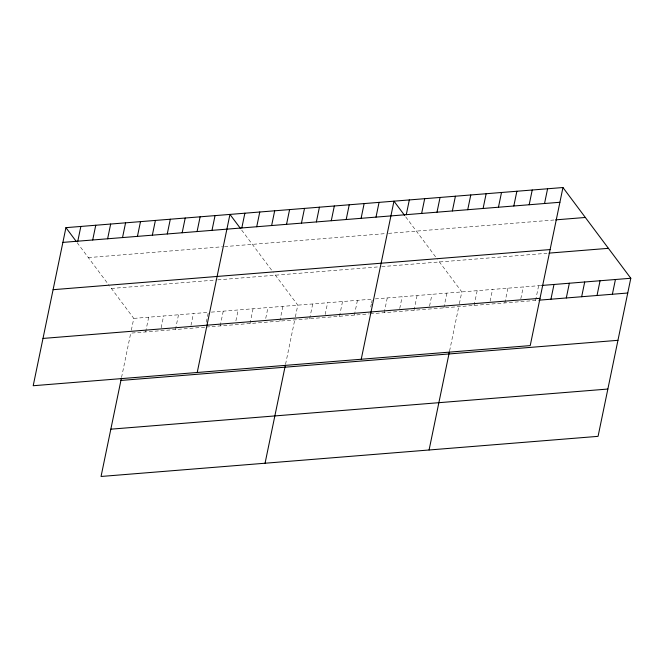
<?xml version="1.0" encoding="UTF-8"?>
<svg xmlns="http://www.w3.org/2000/svg" width="664" height="664" viewBox="0 0 664 664"><rect width="100%" height="100%" fill="white"/><g stroke="black" fill="none" stroke-linecap="round" stroke-linejoin="round"><path stroke-width="0.5" stroke-dasharray="3.32 2.49" d="M121.545 377.484L130.725 333.137L205.276 327.12M131.339 330.191L133.779 318.396L109.66 286.134M145.64 331.934L148.686 317.184M161.161 327.784L163.601 315.981M175.462 329.527L178.508 314.777M190.983 325.377L193.423 313.574M206.297 322.206L208.33 312.37L133.779 318.396M220.191 325.916L223.245 311.167M235.911 320.778L238.152 309.963M250.013 323.509L253.067 308.76M265.733 318.371L267.974 307.556M279.834 321.102L282.889 306.353M285.562 364.237L294.741 319.899M295.356 316.944L297.796 305.149L273.676 272.896M309.656 318.695L312.711 303.946M325.177 314.537L327.618 302.743M339.478 316.288L342.524 301.539M354.385 315.085L357.439 300.336M370.719 307L371.334 304.046M371.533 303.066L372.147 300.12M384.207 312.669L387.261 297.928M399.728 308.519L402.168 296.725M414.029 310.262L417.083 295.522M429.55 306.112L431.99 294.318M443.851 307.855L446.905 293.114M449.578 350.999L458.758 306.652M459.372 303.705L461.812 291.911L437.692 259.649M474.121 305.415L477.175 290.674M490.098 301.224L492.539 289.429M504.847 302.933L507.902 288.193M520.817 298.742L523.265 286.948M535.574 300.452L538.629 285.711M88.329 257.599L222.523 246.759M224.507 246.601L386.539 233.52M388.523 233.363L554.623 219.95M111.394 288.45L215.767 280.017M217.751 279.859L379.783 266.779M381.767 266.621L546.962 253.283M211.318 312.13L371.359 299.215M375.334 298.891L540.67 285.545M206.272 327.037L369.292 313.881M370.288 313.798L538.645 300.203M405.721 216.887L437.119 258.877M241.704 230.134L273.103 272.124M77.132 242.626L109.087 285.362"/><path stroke-width="1" d="M65.935 227.652L33.2 385.734L530.221 345.604L562.956 187.53L65.935 227.652L76.011 241.123M77.796 241.19L80.85 226.449M92.703 239.986L95.757 225.245M107.618 238.783L110.672 224.042M122.525 237.579L125.579 222.838M137.44 236.376L140.494 221.635M121.338 378.463L101.044 476.47L598.065 436.348L630.8 278.266L562.956 187.53M152.346 235.172L155.401 220.431M167.262 233.969L170.308 219.228M182.168 232.765L185.223 218.016M197.075 231.562L200.13 216.813M211.99 230.358L215.045 215.609M197.216 372.487L229.952 214.406L240.592 228.632M241.812 227.951L244.867 213.202M256.719 226.748L259.773 211.999M271.634 225.544L274.688 210.795M286.541 224.341L289.595 209.592M301.456 223.137L304.51 208.388M265.06 463.231L285.354 365.225M316.363 221.934L319.417 207.185M331.278 220.73L334.332 205.981M346.185 219.527L349.239 204.778M361.1 218.323L364.146 203.574M376.007 217.12L379.061 202.371M361.233 359.249L393.968 201.167L404.608 215.393M406.277 214.671L409.331 199.93M421.64 213.434L424.694 198.685M437.003 212.189L440.058 197.449M452.367 210.953L455.421 196.204M467.73 209.708L470.784 194.967M429.077 449.993L449.37 351.986M483.093 208.471L486.148 193.73M498.456 207.234L501.511 192.485M513.82 205.989L516.874 191.249M529.183 204.753L532.229 190.004M544.538 203.508L547.592 188.767M550.937 299.215L553.992 284.466M566.301 297.97L569.347 283.229M581.656 296.733L584.71 281.993M597.019 295.497L600.073 280.748M612.382 294.252L615.437 279.511M62.881 242.393L559.901 202.271M555.644 219.867L585.349 217.468M53.087 289.695L550.107 249.573M549.012 253.117L608.415 248.328M541.699 285.462L630.8 278.266M42.994 338.433L540.015 298.31M539.666 300.12L627.746 293.015M120.931 380.439L617.952 340.317M110.838 429.176L607.859 389.046"/></g></svg>
